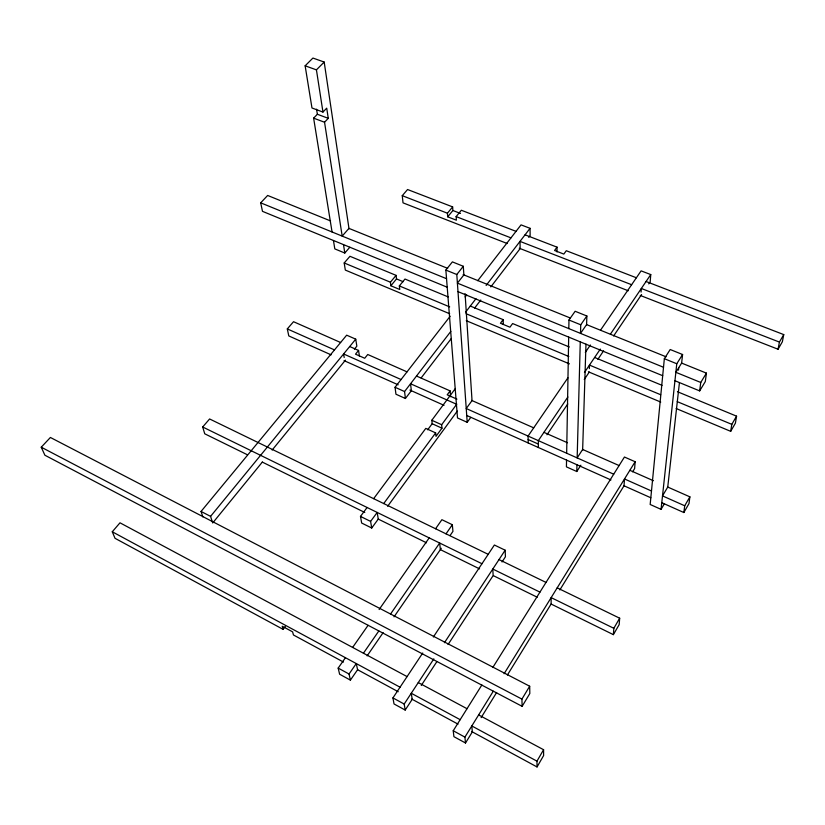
<?xml version="1.0" encoding="UTF-8"?>
<svg xmlns="http://www.w3.org/2000/svg" width="825" height="825" viewBox="0 0 825 825"><rect width="100%" height="100%" fill="white"/><g stroke="black" fill="none" stroke-linecap="round" stroke-linejoin="round"><path stroke-width="1.24" d="M551.131 604.055L551.152 597.62L613.831 628.299L613.377 634.652L551.09 604.034L507.385 675.036M557.009 251.965L557.04 247.16L525.051 234.826M566.548 460.092L566.424 466.868L576.788 471.518L580.862 465.218M566.662 453.234L568.673 337.095M568.817 328.618L568.972 320.017L575.138 311.272L586.864 315.996L586.585 324.947M576.788 471.518L576.974 464.753M580.274 341.859L577.16 457.906L582.646 449.46L619.101 465.568M586.864 315.996L580.738 324.792L580.501 333.382L586.596 324.607L666.095 356.802M582.625 450.326L585.977 344.138M589.349 368.62L589.473 365.093L660.65 394.721M641.066 292.081L641.334 288.482L779.419 342.086L778.058 349.233L640.272 295.453M557.195 587.854L619.668 618.203L619.183 624.597L613.377 634.652M492.793 667.507L624.442 457.029L635.157 461.742L634.611 468.6L632.631 471.807M600.528 330.165L641.097 270.868L650.76 274.57L650.183 281.768L648.749 283.893M674.943 380.738L699.652 390.895L700.745 382.47L675.85 372.302L681.625 363.093L682.584 354.513L670.189 349.522L664.342 358.7L650.172 504.477L661.052 509.365L664.29 503.879M661.052 509.365L676.778 363.753L682.584 354.513M678.48 370.095L678.748 367.682M679.398 382.975L667.745 487.059L662.506 495.887L684.719 505.777L683.842 512.531L661.774 502.673M667.518 486.956L689.886 496.846L688.978 503.621L683.842 512.531M681.512 363.041L706.427 373.137L705.303 381.583L699.652 390.895M676.139 408.509L730.682 431.331L731.816 424.359L736.56 416.161L677.428 391.71M736.56 416.161L735.405 423.153L730.682 431.331M646.068 281.5L783.75 334.599L782.368 341.756L778.058 349.233M471.58 731.476L537.044 766.951L536.972 761.155L543.582 749.719L478.634 714.924M613.831 628.299L619.668 618.203M684.719 505.777L689.886 496.846M779.419 342.086L783.75 334.599M537.044 766.951L543.613 755.566L543.582 749.719M522.132 706.334L529.825 693.526L529.681 686.225L50.397 437.467L41.25 447.202L44.89 455.225L522.132 706.334L521.926 699.105L529.681 686.225M700.745 382.47L706.427 373.137M481.882 684.956L453.234 730.754L453.905 736.663L465.506 742.995L472.343 731.899L471.807 725.959L536.972 761.155M481.14 717.626L496.619 692.515M559.835 589.937L624.02 485.791L624.504 478.974L651.492 490.988M465.506 742.995L464.908 737.117L493.288 691.216M504.096 673.736L635.157 461.742M422.73 653.008L392.937 697.919L394.02 703.952L405.188 710.057L412.211 699.311L411.262 693.258L460.164 719.678M421.276 685.451L436.786 661.753M448.058 644.511L493.154 575.561L492.793 569.044L539.942 592.123M502.033 561.969L505.426 556.782L505.158 550.203L494.381 545.016L433.373 636.972M405.188 710.057L404.188 704.045L433.847 658.855M444.438 642.727L505.158 550.203M546.985 434.754L567.765 403.951M584.255 379.51L589.267 372.075M597.867 359.329L603.601 350.831M613.635 335.95L641.582 294.515M567.878 396.98L538.333 440.632L538.385 447.511M584.451 372.498L600.311 349.078M610.397 334.177L650.76 274.57M567.92 377.819L528.083 436.064L528.196 442.953M585.317 352.409L590.38 344.994M345.438 657.711L338.178 668.095L339.611 674.231L350.408 680.13L357.689 669.58M367.135 655.865L383.13 632.651M394.041 616.832L441.303 548.254M450.027 535.59L452.946 531.372L452.327 524.731L441.901 519.698L435.569 528.753M350.408 680.13L349.047 674.015L356.276 663.568L357.586 669.714L398.217 691.732M363.433 653.214L378.83 630.97M390.555 614.017L439.673 543.036L440.364 549.615L479.583 568.889M446.026 533.837L452.327 524.731M352.626 647.419L368.084 625.309M379.129 609.51L429.186 537.9M663.506 367.269L457.401 283.13L463.867 274.911L463.299 266.279L452.399 261.886L445.861 270.074L457.504 417.955L467.208 422.317L470.786 417.357M456.802 404.106L441.653 424.731L441.973 428.185L435.992 436.343L435.652 432.898L425.793 428.392L373.642 498.671M367.094 507.499L360.484 516.409L361.67 523.04L371.724 528.021L378.541 518.708M387.626 506.292L457.298 411.097M371.724 528.021L370.6 521.4L377.19 512.438L378.262 519.09L426.504 542.798M383.707 503.559L435.652 432.898M407.086 676.593L119.996 522.813L112.272 531.774L115.026 538.302L283.109 629.362L285.295 626.402M427.659 429.815L432.166 423.73L431.815 420.276L455.41 388.482M416.491 376.045L450.11 390.895L447.191 394.824L456.926 399.135M470.291 306.054L503.126 319.626L500.435 323.256L509.943 327.195L512.624 323.555L569.312 346.995M557.04 247.16L554.565 250.491L563.826 254.079L566.29 250.728L636.384 277.767M450.172 316.233L395.051 387.286L395.948 394.226L405.415 398.485L411.366 390.72L410.551 383.759L456.421 404.178M421.132 377.953L451.337 338.487M474.592 308.107L480.769 300.032M490.813 286.914L520.152 248.572L520.008 241.385L631.63 284.718M528.722 237.383L530.145 235.527L530.052 228.319L521.049 224.874L477.737 280.696M405.415 398.485L404.57 391.545L450.842 331.361M465.599 312.17L475.932 298.712M486.131 285.45L530.052 228.319M465.135 296.938L466.713 294.907M467.208 422.317L456.792 274.508L463.299 266.279M349.697 346.531L358.545 350.439L355.523 354.173L364.722 358.256L367.744 354.502L407.014 371.858M262.371 462.031L212.695 522.967L210.571 516.368L201.053 511.448L346.665 335.177L355.74 339.157L356.843 346.17L354.399 349.161M272.147 450.048L345.438 360.154M210.571 516.368L355.74 339.157M449.666 313.737L345.314 270.074L344.2 262.969L349.965 256.297L396.082 275.364L390.421 282.212L390.864 285.77L399.754 289.482L399.341 285.924L404.982 279.046L448.192 296.907M507.272 243.54L403.023 202.857L402.26 195.68L407.571 189.523L452.636 206.9L447.428 213.211L447.697 216.81L456.38 220.193L456.132 216.593L461.33 210.251L516.027 231.351M390.864 285.77L396.505 278.933L396.082 275.364M447.697 216.81L452.894 210.509L452.636 206.9M247.345 454.74L204.744 433.795L202.682 426.989L209.602 418.966L488.204 554.328M331.124 354.843L288.781 335.919L287.306 328.917L293.525 321.709L340.612 342.509M333.444 240.487L334.806 248.892L344.798 253.028L349.81 247.252M447.212 287.213L262.484 211.344L260.69 202.837L267.651 195.463L330.557 220.935M447.676 268.362L348.954 228.391L342.179 236.105L324.545 122.244L328.267 118.336L326.721 108.147L322.967 112.066L311.974 107.982L305.137 65.814L312.923 58.049L324.184 62.05L349.016 228.783M332.062 231.969L313.624 118.15L317.367 114.263L316.552 109.178M322.967 112.066L316.429 69.867L324.184 62.05M305.137 65.814L316.429 69.867M317.367 114.263L328.267 118.336M313.624 118.15L324.545 122.244M452.894 210.509L460.474 213.438M402.26 195.68L447.428 213.211M456.132 216.593L510.964 237.868M519.255 248.222L628.289 290.771M463.145 274.622L570.188 317.965M445.861 270.074L456.792 274.508M568.972 320.017L580.738 324.792M664.342 358.7L676.778 363.753M260.69 202.837L446.542 278.706M457.999 291.648L662.692 375.705M594.629 357.472L662.052 385.347M396.505 278.933L403.157 281.686M344.2 262.969L390.421 282.212M399.341 285.924L449.677 306.879M465.991 313.675L568.837 356.503M677.253 401.641L731.816 424.359M466.269 320.688L569.425 363.856M588.4 371.797L660.732 402.064M471.56 400.373L533.703 427.835M543.933 432.352L567.476 442.757M629.857 470.322L653.4 480.717M287.306 328.917L334.496 349.913M401.063 379.541L343.602 353.966L344.19 357.472M613.717 474.179L466.238 408.54L472.034 400.589L465.083 293.628M528.134 439.519L538.364 444.077M344.056 360.628L398.155 384.811M409.922 390.07L444.025 405.323M466.723 415.47L610.954 479.954M623.855 485.719L650.832 497.774M395.051 387.286L404.57 391.545M431.815 420.276L441.653 424.731M432.166 423.73L441.973 428.185M499.001 559.577L546.016 582.419M202.682 426.989L481.965 563.733M262.309 462.093L364.784 512.459M493.422 575.695L537.25 597.238M360.484 516.409L370.6 521.4M41.25 447.202L521.926 699.105M418.275 682.584L467.032 708.706M112.272 531.774L400.043 687.204M343.478 662.073L293.452 634.972L292.597 631.847L282.212 626.237L283.109 629.362M411.768 699.074L458.04 724.144M338.178 668.095L349.047 674.015M392.937 697.919L404.188 704.045M453.234 730.754L464.908 737.117M201.053 511.448L202.868 516.945M343.499 244.623L344.798 253.028M358.545 350.439L359.463 356.276M450.11 390.895L450.584 396.691M503.126 319.626L503.291 324.359"/></g></svg>
